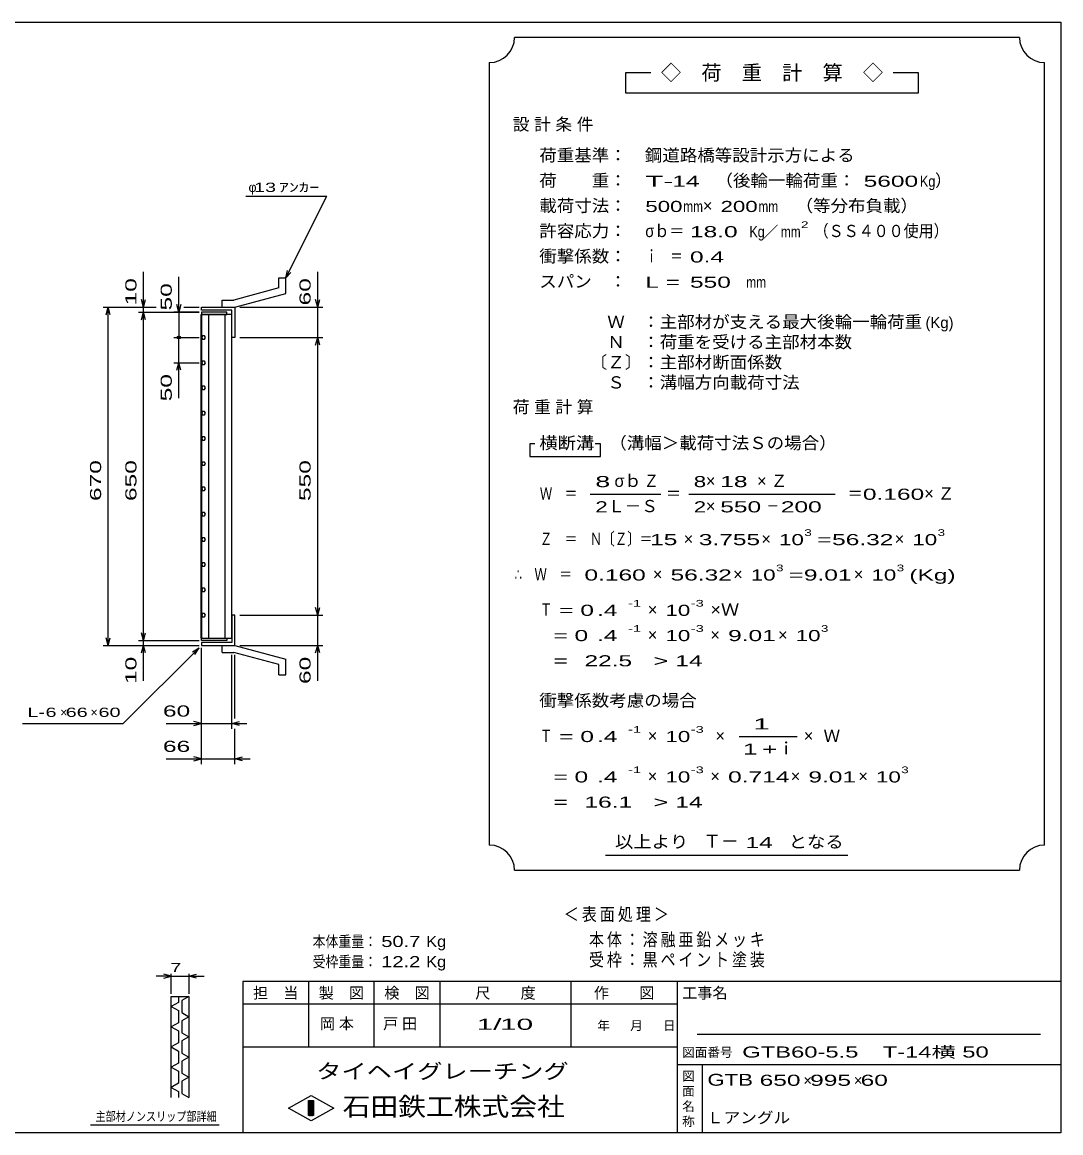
# Model space of a CAD drawing. Units: millimetres, scale not verified. Extents: x -1820 to 1731, y -1282 to 1054.
# Drawn here: x -326 to 1731, y -1146 to 1054 of the extents above; entities that cross this region are included whole.
import ezdxf
from ezdxf.enums import TextEntityAlignment as Align

# ---------------------------------------------------------------- set-up
doc = ezdxf.new("R2010")
doc.units = ezdxf.units.MM
doc.header["$LTSCALE"] = 10
for name, color, linetype, lineweight in [('0_2', 150, 'Continuous', 25), ('16', 3, 'Continuous', 25), ('19', 6, 'Continuous', 25), ('22', 4, 'Continuous', 25), ('24', 2, 'Continuous', 25), ('32', 4, 'Continuous', 25)]:
    doc.layers.add(name, color=color, linetype=linetype, lineweight=lineweight)
doc.styles.add('ベクトル', font='')
doc.styles.get('ベクトル').set_extended_font_data('ベクトル')

msp = doc.modelspace()

# ---------------------------------------------------------------- linework, layer by layer
at = {"layer": '0_2'}
for p, q in [((-1729, 1053.5), (1731, 1053.5)), ((1731, 1053.5), (1731, -1146.5)), ((1731, -846.5), (111, -846.5)), ((111, -846.5), (111, -1146.5)), ((241, -846.5), (241, -976.5)), ((371, -976.5), (371, -846.5)), ((501, -846.5), (501, -976.5)), ((761, -976.5), (761, -846.5)), ((971, -846.5), (971, -1146.5)), ((971, -891.5), (111, -891.5)), ((1691, -951.5), (1011, -951.5)), ((111, -976.5), (971, -976.5)), ((971, -1011.5), (1731, -1011.5)), ((1021, -1146.5), (1021, -1011.5)), ((201, -1097.5), (246, -1072.5)), ((246, -1072.5), (291, -1097.5)), ((246, -1122.5), (201, -1097.5)), ((241, -1082.5), (251, -1082.5)), ((241, -1112.5), (241, -1082.5)), ((241, -1082.5), (243, -1082.5)), ((243, -1082.5), (243, -1112.5)), ((245, -1112.5), (245, -1082.5)), ((245, -1082.5), (247, -1082.5)), ((291, -1097.5), (246, -1122.5)), ((247, -1082.5), (247, -1112.5)), ((249, -1112.5), (249, -1082.5)), ((249, -1082.5), (251, -1082.5)), ((251, -1082.5), (251, -1112.5)), ((251, -1082.5), (251, -1112.5)), ((251, -1112.5), (241, -1112.5)), ((243, -1112.5), (245, -1112.5)), ((247, -1112.5), (249, -1112.5)), ((1731, -1146.5), (-1729, -1146.5))]:
    msp.add_line(p, q, dxfattribs=at)
at = {"layer": '16'}
for p, q in [((28.3, -166.5), (28.3, 474.5)), ((28.3, 474.5), (29, 474.5)), ((79, 479), (29, 479)), ((29, 479), (29, 474.5)), ((29, 474.5), (79, 474.5)), ((29, 474.5), (29, -166.5)), ((89, 474.5), (29, 474.5)), ((42.5, 474.5), (42.5, -166.5)), ((75.5, -166.5), (75.5, 474.5)), ((79, 474.5), (79, 479)), ((89, -166.5), (89, 474.5)), ((30.85, 432.24), (29, 428.98)), ((29, 428.98), (30.9, 425.74)), ((34.6, 432.26), (30.85, 432.24)), ((30.9, 425.74), (34.65, 425.76)), ((36.5, 429), (34.6, 432.26)), ((34.65, 425.76), (36.5, 429.02)), ((30.85, 382.24), (29, 378.98)), ((29, 378.98), (30.9, 375.74)), ((34.6, 382.26), (30.85, 382.24)), ((30.9, 375.74), (34.65, 375.76)), ((36.5, 379), (34.6, 382.26)), ((34.65, 375.76), (36.5, 379.02)), ((30.85, 332.24), (29, 328.98)), ((34.6, 332.26), (30.85, 332.24)), ((36.5, 329), (34.6, 332.26)), ((29, 328.98), (30.9, 325.74)), ((30.9, 325.74), (34.65, 325.76)), ((34.65, 325.76), (36.5, 329.02)), ((30.85, 282.24), (29, 278.98)), ((29, 278.98), (30.9, 275.74)), ((34.6, 282.26), (30.85, 282.24)), ((30.9, 275.74), (34.65, 275.76)), ((36.5, 279), (34.6, 282.26)), ((34.65, 275.76), (36.5, 279.02)), ((30.85, 232.24), (29, 228.98)), ((29, 228.98), (30.9, 225.74)), ((34.6, 232.26), (30.85, 232.24)), ((30.9, 225.74), (34.65, 225.76)), ((36.5, 229), (34.6, 232.26)), ((34.65, 225.76), (36.5, 229.02)), ((30.85, 182.24), (29, 178.98)), ((29, 178.98), (30.9, 175.74)), ((34.6, 182.26), (30.85, 182.24)), ((36.5, 179), (34.6, 182.26)), ((34.65, 175.76), (36.5, 179.02)), ((30.9, 175.74), (34.65, 175.76)), ((30.85, 132.24), (29, 128.98)), ((34.6, 132.26), (30.85, 132.24)), ((36.5, 129), (34.6, 132.26)), ((29, 128.98), (30.9, 125.74)), ((30.9, 125.74), (34.65, 125.76)), ((34.65, 125.76), (36.5, 129.02)), ((30.85, 82.24), (29, 78.98)), ((29, 78.98), (30.9, 75.74)), ((34.6, 82.26), (30.85, 82.24)), ((30.9, 75.74), (34.65, 75.76)), ((36.5, 79), (34.6, 82.26)), ((34.65, 75.76), (36.5, 79.02)), ((30.85, 32.24), (29, 28.98)), ((29, 28.98), (30.9, 25.74)), ((34.6, 32.26), (30.85, 32.24)), ((30.9, 25.74), (34.65, 25.76)), ((36.5, 29), (34.6, 32.26)), ((34.65, 25.76), (36.5, 29.02)), ((30.85, -17.76), (29, -21.02)), ((29, -21.02), (30.9, -24.26)), ((34.6, -17.74), (30.85, -17.76)), ((36.5, -21), (34.6, -17.74)), ((34.65, -24.24), (36.5, -20.98)), ((30.9, -24.26), (34.65, -24.24)), ((30.85, -67.76), (29, -71.02)), ((29, -71.02), (30.9, -74.26)), ((34.6, -67.74), (30.85, -67.76)), ((30.9, -74.26), (34.65, -74.24)), ((36.5, -71), (34.6, -67.74)), ((34.65, -74.24), (36.5, -70.98)), ((30.85, -117.76), (29, -121.02)), ((29, -121.02), (30.9, -124.26)), ((34.6, -117.74), (30.85, -117.76)), ((30.9, -124.26), (34.65, -124.24)), ((36.5, -121), (34.6, -117.74)), ((34.65, -124.24), (36.5, -120.98)), ((29, -166.5), (28.3, -166.5)), ((29, -166.5), (79, -166.5)), ((29, -171), (29, -166.5)), ((29, -166.5), (89, -166.5)), ((79, -171), (29, -171)), ((79, -166.5), (79, -171))]:
    msp.add_line(p, q, dxfattribs=at)
at = {"layer": '19'}
for p, q in [((182, 547), (196, 547)), ((182, 527), (182, 547)), ((196, 516), (196, 547)), ((182, 527), (93, 503)), ((95, 489), (196, 516)), ((29, 483), (29, 489)), ((29, 489), (94, 489)), ((70, 503), (93, 503)), ((70, 489), (70, 503)), ((70, 489), (95, 489)), ((94, 489), (95, 488)), ((95, 488), (95, 429)), ((89, 483), (29, 483)), ((89, 429), (89, 483)), ((95, 429), (89, 429)), ((95, -121), (89, -121)), ((89, -121), (89, -175)), ((95, -180), (95, -121)), ((29, -175), (29, -181)), ((89, -175), (29, -175)), ((29, -181), (94, -181)), ((70, -181), (95, -181)), ((70, -195), (70, -181)), ((70, -195), (93, -195)), ((182, -219), (93, -195)), ((94, -181), (95, -180)), ((95, -181), (196, -208)), ((182, -239), (182, -219)), ((196, -239), (196, -208)), ((182, -239), (196, -239))]:
    msp.add_line(p, q, dxfattribs=at)
at = {"layer": '22'}
for p, q in [((117, 709), (277, 709)), ((196, 547), (277, 709)), ((-86, 489), (-86, 559)), ((196, 547), (199, 561.6)), ((196, 547), (206, 558)), ((259, 489), (259, 559)), ((-16, 479), (-16, 549)), ((-166, 489), (-61, 489)), ((-160, 474), (-156, 489)), ((-152, 474), (-156, 489)), ((-156, -181), (-156, 489)), ((-96, 489), (-61, 489)), ((-86, 489), (-90, 504)), ((-86, 489), (-82, 504)), ((-86, 479), (-86, 489)), ((-16, 479), (-20, 494)), ((-12, 494), (-16, 479)), ((-6, 489), (24, 489)), ((-6, 489), (24, 489)), ((105, 489), (269, 489)), ((259, 489), (255, 504)), ((259, 489), (263, 504)), ((259, 429), (259, 489)), ((-96, 479), (24, 479)), ((-90, 464), (-86, 479)), ((-82, 464), (-86, 479)), ((-86, -171), (-86, 479)), ((24, 479), (-26, 479)), ((-16, 479), (-16, 429)), ((-26, 429), (24, 429)), ((-16, 379), (-16, 429)), ((105, 429), (269, 429)), ((255, 414), (259, 429)), ((263, 414), (259, 429)), ((259, -121), (259, 429)), ((-26, 379), (24, 379)), ((-20, 364), (-16, 379)), ((-12, 364), (-16, 379)), ((-16, 309), (-16, 379)), ((259, -121), (255, -106)), ((259, -121), (263, -106)), ((105, -121), (269, -121)), ((259, -181), (259, -121)), ((-156, -181), (-160, -166)), ((-156, -181), (-152, -166)), ((-96, -171), (24, -171)), ((-86, -171), (-90, -156)), ((-86, -171), (-82, -156)), ((-86, -181), (-86, -171)), ((-166, -181), (24, -181)), ((-126, -336), (24, -186)), ((-96, -181), (24, -181)), ((-90, -196), (-86, -181)), ((-82, -196), (-86, -181)), ((-86, -251), (-86, -181)), ((11, -194), (24, -186)), ((16, -199), (24, -186)), ((29, -346), (29, -186)), ((29, -416), (29, -186)), ((105, -181), (269, -181)), ((255, -196), (259, -181)), ((263, -196), (259, -181)), ((259, -251), (259, -181)), ((89, -346), (89, -200)), ((95, -326), (95, -200)), ((-326, -336), (-126, -336)), ((-41, -336), (29, -336)), ((29, -336), (14, -332)), ((14, -340), (29, -336)), ((29, -336), (89, -336)), ((89, -336), (104, -332)), ((104, -340), (89, -336)), ((89, -336), (119, -336)), ((95, -416), (95, -346)), ((-41, -406), (29, -406)), ((29, -406), (14, -402)), ((14, -410), (29, -406)), ((29, -406), (95, -406)), ((95, -406), (110, -402)), ((110, -410), (95, -406)), ((95, -406), (125, -406))]:
    msp.add_line(p, q, dxfattribs=at)
msp.add_circle((-16, 429), 3, dxfattribs=at)
at = {"layer": '24', "color": 4}
for p, q in [((1649, 1023.5), (649, 1023.5)), ((599, 973.5), (599, -576.5)), ((1699, -576.5), (1699, 973.5)), ((919, 953.5), (869, 953.5)), ((869, 953.5), (869, 913.5)), ((1449, 953.5), (1399, 953.5)), ((1449, 913.5), (1449, 953.5)), ((869, 913.5), (1449, 913.5)), ((689, 218.5), (679, 218.5)), ((679, 218.5), (679, 193.5)), ((819, 218.5), (809, 218.5)), ((819, 193.5), (819, 218.5)), ((679, 193.5), (819, 193.5)), ((799, 118.5), (939, 118.5)), ((994, 118.5), (1284, 118.5)), ((1094, -361.5), (1209, -361.5)), ((829, -596.5), (1309, -596.5)), ((649, -626.5), (1649, -626.5))]:
    msp.add_line(p, q, dxfattribs=at)
for centre, start, end in [((599, 1023.5), 270, 0), ((1699, 1023.5), 180, 270), ((599, -626.5), 0, 90), ((1699, -626.5), 90, 180)]:
    msp.add_arc(centre, 50, start, end, dxfattribs=at)
at = {"layer": '32'}
for p, q in [((-31, -836.5), (-46, -832.5)), ((-31, -871.5), (-31, -831.5)), ((4, -831.5), (4, -871.5)), ((4, -836.5), (19, -832.5)), ((-31, -836.5), (-61, -836.5)), ((-46, -840.5), (-31, -836.5)), ((-31, -836.5), (4, -836.5)), ((19, -840.5), (4, -836.5)), ((4, -836.5), (34, -836.5)), ((-31, -876.5), (4, -876.5)), ((-31, -1076.5), (-31, -876.5)), ((-17, -876.5), (-17, -888.5)), ((4, -876.5), (-10, -884.5)), ((4, -876.5), (4, -1076.5)), ((-17, -888.5), (-31, -896.5)), ((-31, -896.5), (-17, -904.5)), ((-10, -884.5), (-10, -908.5)), ((-17, -904.5), (-17, -928.5)), ((-10, -908.5), (4, -916.5)), ((4, -916.5), (-10, -924.5)), ((-17, -928.5), (-31, -936.5)), ((-31, -936.5), (-17, -944.5)), ((-17, -944.5), (-17, -968.5)), ((-10, -924.5), (-10, -948.5)), ((-10, -948.5), (4, -956.5)), ((4, -956.5), (-10, -964.5)), ((-10, -964.5), (-10, -988.5)), ((-17, -968.5), (-31, -976.5)), ((-31, -976.5), (-17, -984.5)), ((-17, -984.5), (-17, -1008.5)), ((-10, -988.5), (4, -996.5)), ((-17, -1008.5), (-31, -1016.5)), ((4, -996.5), (-10, -1004.5)), ((-10, -1004.5), (-10, -1028.5)), ((-31, -1016.5), (-17, -1024.5)), ((-17, -1024.5), (-17, -1048.5)), ((-10, -1028.5), (4, -1036.5)), ((-17, -1048.5), (-31, -1056.5)), ((4, -1036.5), (-10, -1044.5)), ((-10, -1044.5), (-10, -1068.5)), ((-31, -1056.5), (-17, -1064.5)), ((-17, -1064.5), (-17, -1076.5)), ((-10, -1068.5), (4, -1076.5)), ((64, -1131.5), (-191, -1131.5))]:
    msp.add_line(p, q, dxfattribs=at)

# ---------------------------------------------------------------- texts
at = {"layer": '0_2', "style": 'ベクトル'}
for s, height, p in [('担\u3000当', 21.99, (131, -869.5)), ('製\u3000図', 21.99, (261, -869.5)), ('検\u3000図', 21.99, (391, -869.5)), ('尺\u3000\u3000度', 21.99, (571, -869.5)), ('作\u3000\u3000図', 21.99, (806, -869.5)), ('工事名', 21.99, (981, -869.5)), ('年', 18.33, (813, -934)), ('月', 18.33, (878, -934)), ('日', 18.33, (943, -934)), ('図面番号', 18.33, (981, -987)), ('図', 18.33, (981, -1034)), ('面', 18.33, (981, -1064)), ('名', 18.33, (981, -1094)), ('称', 18.33, (981, -1124))]:
    msp.add_text(s, height=height, dxfattribs=at).set_placement(p, align=Align.MIDDLE_LEFT)
at = {"layer": '0_2', "color": 222, "style": 'ベクトル'}
for s, height, width, p in [('タイヘイグレーチング', 29.33, 1.25, (256, -1024.5)), ('石田鉄工株式会社', 36.66, 1.1, (308.5, -1094.5))]:
    msp.add_text(s, height=height, dxfattribs=dict(at, width=width)).set_placement(p, align=Align.MIDDLE_LEFT)
at = {"layer": '22', "color": 2, "style": 'ベクトル'}
for s, height, p in [('φ', 18.33, (122, 726.5)), ('×', 18.33, (-251, -313.5)), ('×', 18.33, (-191, -313.5)), ('×', 21.99, (1221, -1042.5)), ('×', 21.99, (1321, -1042.5))]:
    msp.add_text(s, height=height, dxfattribs=at).set_placement(p, align=Align.MIDDLE_LEFT)
for s, height, width, p in [(' 13 ', 18.33, 1.6, (122, 726.5)), ('ｱﾝｶｰ', 18.33, 1.6, (182, 726.5)), ('L-', 18.33, 1.6, (-316, -313.5)), (' 6 ', 18.33, 1.6, (-291, -313.5)), (' 66 ', 18.33, 1.6, (-251, -313.5)), (' 60 ', 18.33, 1.6, (-186, -313.5)), (' 60 ', 21.99, 1.65, (-61, -311)), (' 66 ', 21.99, 1.65, (-61, -381)), ('本体重量：', 21.99, 0.85, (249, -767.5)), (' 50.7', 21.99, 1.35, (374, -767.5)), ('Kg', 21.99, 1.1, (474, -767.5)), ('受枠重量：', 21.99, 0.85, (249, -807.5)), (' 12.2', 21.99, 1.35, (374, -807.5)), ('Kg', 21.99, 1.1, (474, -807.5)), ('1/', 21.99, 2, (574, -931.5)), (' 10 ', 21.99, 2, (604, -931.5)), ('GTB60-5.5\u3000T-14横 50                  ', 21.99, 1.6, (1100, -986.5)), ('GTB', 23.46, 1.4, (1031, -1041.5)), (' 650 ', 21.99, 1.65, (1121, -1042.5)), (' 995 ', 21.99, 1.65, (1221, -1042.5)), (' 60 ', 21.99, 1.65, (1321, -1042.5)), ('Ｌアングル', 21.99, 1.1, (1030, -1116.5))]:
    msp.add_text(s, height=height, dxfattribs=dict(at, width=width)).set_placement(p, align=Align.MIDDLE_LEFT)
at = {"layer": '22', "color": 2, "style": 'ベクトル', "width": 1.65}
for s, p in [(' 10 ', (-111, 479)), (' 50 ', (-41, 469)), (' 60 ', (234, 479)), (' 50 ', (-41, 289)), (' 670 ', (-181, 91.5)), (' 650 ', (-111, 91.5)), (' 550 ', (234, 91.5)), (' 10 ', (-111, -271)), (' 60 ', (234, -271))]:
    msp.add_text(s, height=21.99, rotation=90, dxfattribs=at).set_placement(p, align=Align.MIDDLE_LEFT)
at = {"layer": '22', "color": 2, "attachment_point": 4, "style": 'ベクトル'}
for s, insert, char_height in [('\\T1.2;\\W0.85;＜表面処理＞', (746.5, -715), 25.66), ('\\T1.19;\\W0.85;本体：溶融亜鉛メッキ', (796.5, -765), 25.66), ('\\T1.19;\\W0.85;受枠：黒ペイント塗装', (796.5, -805), 25.66), ('\\T1.25;岡本\u3000', (263.5, -931.5), 21.99), ('\\T1.25;戸田\u3000', (388.5, -931.5), 21.99)]:
    msp.add_mtext(s, dxfattribs=dict(at, insert=insert, char_height=char_height))
at = {"layer": '24', "style": 'ベクトル'}
for s, height, p in [('◇\u3000荷\u3000重\u3000計\u3000算\u3000◇', 29.33, (939, 953.5)), ('）', 24.19, (1482, 740)), ('×', 24.19, (1022, 690)), ('／', 21.99, (1141.5, 638.5)), ('(Kg)', 21.99, (1463, 458.5)), ('σｂ', 24.19, (847, 145)), ('×', 24.19, (1028, 145)), ('Ｌ－Ｓ', 24.19, (834, 95)), ('×', 24.19, (1028, 95)), ('×', 24.19, (984, 30)), ('×', 24.19, (1138, 30)), ('×', 24.19, (1402, 30)), ('×', 24.19, (923, -40)), ('×', 24.19, (1082, -40)), ('×', 24.19, (1321, -40)), ('×', 24.19, (913, -110)), ('×', 24.19, (913, -160)), ('×', 24.19, (1037, -160)), ('×', 24.19, (1171, -160)), ('Ｗ', 24.19, (1261, -360)), ('×', 24.19, (913, -360)), ('×', 24.19, (1047, -360)), ('ｉ', 24.19, (1170.5, -385)), ('×', 24.19, (1222, -360)), ('×', 24.19, (913, -440)), ('×', 24.19, (1037, -440)), ('×', 24.19, (1196, -440)), ('×', 24.19, (1330, -440)), ('Ｔ－', 25.66, (1023, -569))]:
    msp.add_text(s, height=height, dxfattribs=at).set_placement(p, align=Align.MIDDLE_LEFT)
for s, height, width, p in [('荷重基準：\u3000', 24.19, 1.05, (698, 790)), ('鋼道路橋等設計示方による', 24.19, 1.05, (907, 790)), ('荷\u3000\u3000重：\u3000', 24.19, 1.05, (698, 740)), ('T-', 21.99, 2, (908, 738.5)), (' 14 ', 21.99, 1.65, (948, 738.5)), ('（後輪一輪荷重：', 24.19, 1.05, (1047, 740)), (' 5600', 21.99, 1.65, (1327, 738.5)), ('Kg', 21.99, 0.85, (1452, 738.5)), ('載荷寸法：\u3000', 24.19, 1.05, (698, 690)), ('\u3000（等分布負載）', 24.19, 1.05, (1171, 690)), ('500', 21.99, 1.5, (908, 688.5)), ('mm', 21.99, 0.8, (983, 688.5)), ('200', 21.99, 1.5, (1057, 688.5)), ('mm', 21.99, 0.8, (1132, 688.5)), ('許容応力：\u3000', 24.19, 1.05, (698, 640)), ('σｂ＝', 24.19, 0.9, (908, 640)), (' 18.0', 21.99, 1.65, (983, 638.5)), ('Kg', 21.99, 0.85, (1114, 638.5)), ('mm', 21.99, 0.8, (1176.5, 638.5)), ('2', 13.2, 1.5, (1216.5, 652.5)), ('（ＳＳ４００使用）', 24.19, 0.9, (1241.5, 640)), ('衝撃係数：\u3000', 24.19, 1.05, (698, 590)), ('ｉ\u3000＝', 24.19, 0.75, (908, 590)), (' 0.4', 21.99, 1.65, (983, 588.5)), ('スパン\u3000：\u3000', 24.19, 1.05, (698, 540)), ('L =', 21.99, 1.65, (908, 538.5)), (' 550 ', 21.99, 1.65, (983, 538.5)), ('mm', 21.99, 0.8, (1108, 538.5)), ('\u3000Ｗ\u3000：主部材が支える最大後輪一輪荷重', 24.19, 1.05, (798, 460)), ('\u3000Ｎ\u3000：荷重を受ける主部材本数', 24.19, 1.05, (798, 420)), ('〔Ｚ〕：主部材断面係数', 24.19, 1.05, (798, 380)), ('\u3000Ｓ\u3000：溝幅方向載荷寸法', 24.19, 1.05, (798, 340)), ('横断溝', 24.19, 1.1, (698, 220)), ('\u3000（溝幅＞載荷寸法Ｓの場合）', 24.19, 1.05, (802, 220)), ('8', 21.99, 1.8, (809, 143.5)), ('Ｚ', 24.19, 0.9, (905, 145)), ('8', 21.99, 1.5, (1004, 143.5)), (' 18 ', 21.99, 1.65, (1043, 143.5)), ('Ｗ\u3000＝', 24.19, 0.75, (699, 120)), ('＝', 24.19, 0.9, (949, 120)), ('＝', 24.19, 0.9, (1309, 120)), ('0.160', 21.99, 1.65, (1339, 118.5)), ('2', 21.99, 1.5, (809, 93.5)), ('2', 21.99, 1.5, (1004, 93.5)), (' 550 ', 21.99, 1.65, (1043, 93.5)), ('－', 24.19, 0.75, (1148, 95)), (' 200 ', 21.99, 1.65, (1163, 93.5)), ('Ｚ\u3000＝\u3000Ｎ〔Ｚ〕＝', 24.19, 0.75, (699, 30)), ('3', 13.2, 1.5, (1223, 42.5)), ('3', 13.2, 1.5, (1487, 42.5)), (' 15 ', 21.99, 1.65, (904, 28.5)), ('3.755', 21.99, 1.65, (1014, 28.5)), ('10', 21.99, 1.5, (1173, 28.5)), ('=', 21.99, 1.7, (1248, 28.5)), ('56.32', 21.99, 1.65, (1278, 28.5)), ('10', 21.99, 1.5, (1437, 28.5)), ('3', 13.2, 1.5, (1167, -27.5)), ('3', 13.2, 1.5, (1406, -27.5)), ('∴\u3000Ｗ\u3000＝', 24.19, 0.75, (649, -40)), (' 0.160', 21.99, 1.65, (774, -41.5)), ('56.32', 21.99, 1.65, (958, -41.5)), ('10', 21.99, 1.5, (1117, -41.5)), ('=', 21.99, 1.7, (1192, -41.5)), ('9.01', 21.99, 1.65, (1222, -41.5)), ('10', 21.99, 1.5, (1356, -41.5)), ('(Kg)', 21.99, 1.65, (1431, -41.5)), ('Ｔ', 24.19, 0.75, (699, -110)), (' = 0', 21.99, 1.65, (724, -111.5)), (' .4 ', 21.99, 1.65, (799, -111.5)), ('-1', 13.2, 1.65, (874, -97.5)), ('10', 21.99, 1.5, (948, -111.5)), ('-3', 13.2, 1.65, (998, -97.5)), ('×Ｗ', 24.19, 1.1, (1037, -110)), ('  = 0', 21.99, 1.65, (699, -161.5)), (' .4 ', 21.99, 1.65, (799, -161.5)), ('-1', 13.2, 1.65, (874, -147.5)), ('10', 21.99, 1.5, (948, -161.5)), ('-3', 13.2, 1.65, (998, -147.5)), ('9.01', 21.99, 1.65, (1072, -161.5)), ('10', 21.99, 1.5, (1206, -161.5)), ('3', 13.2, 1.5, (1256, -147.5)), ('  =', 21.99, 1.65, (699, -211.5)), (' 22.5', 21.99, 1.65, (774, -211.5)), ('>', 21.99, 1.7, (924, -211.5)), (' 14 ', 21.99, 1.65, (954, -211.5)), ('衝撃係数考慮の場合', 24.19, 1.05, (698, -290)), ('Ｔ', 24.19, 0.75, (699, -360)), (' = 0', 21.99, 1.65, (724, -361.5)), (' .4 ', 21.99, 1.65, (799, -361.5)), ('-1', 13.2, 1.65, (874, -347.5)), ('10', 21.99, 1.5, (948, -361.5)), ('-3', 13.2, 1.65, (998, -347.5)), ('  = 0', 21.99, 1.65, (699, -441.5)), (' .4 ', 21.99, 1.65, (799, -441.5)), ('-1', 13.2, 1.65, (874, -427.5)), ('10', 21.99, 1.5, (948, -441.5)), ('-3', 13.2, 1.65, (998, -427.5)), ('0.714', 21.99, 1.65, (1072, -441.5)), ('9.01', 21.99, 1.65, (1231, -441.5)), ('10', 21.99, 1.5, (1365, -441.5)), ('3', 13.2, 1.5, (1415, -427.5)), (' 16.1', 21.99, 1.65, (774, -491.5)), ('>', 21.99, 1.7, (924, -491.5)), (' 14 ', 21.99, 1.65, (954, -491.5)), ('  =', 21.99, 1.65, (699, -491.5)), ('以上より\u3000', 24.19, 1.1, (848, -570)), (' 14 ', 21.99, 1.65, (1093, -571.5)), ('となる', 24.19, 1.1, (1192, -570))]:
    msp.add_text(s, height=height, dxfattribs=dict(at, width=width)).set_placement(p, align=Align.MIDDLE_LEFT)
at = {"layer": '24', "attachment_point": 4, "style": 'ベクトル'}
for s, insert, char_height in [('\\T1.28;設計条件', (645.5, 850), 24.19), ('\\T1.28;荷重計算', (645.5, 290), 24.19), ('\\T1.42;×Ｚ', (1129.5, 145), 24.19), ('\\T1.42;×Ｚ', (1460.5, 120), 24.19), ('\\T1.25;\\W2;\\~1\\~', (1101.5, -336.5), 21.99), ('\\T1.33;\\W1.75;1+', (1101.5, -386.5), 21.99)]:
    msp.add_mtext(s, dxfattribs=dict(at, insert=insert, char_height=char_height))
at = {"layer": '32', "color": 2, "style": 'ベクトル'}
for s, width, p in [(' 7 ', 1.6, (-43.5, -819)), ('主部材ノンスリップ部詳細', 0.8, (-181, -1114))]:
    msp.add_text(s, height=18.33, dxfattribs=dict(at, width=width)).set_placement(p, align=Align.MIDDLE_LEFT)

doc.saveas('drawing.dxf')
